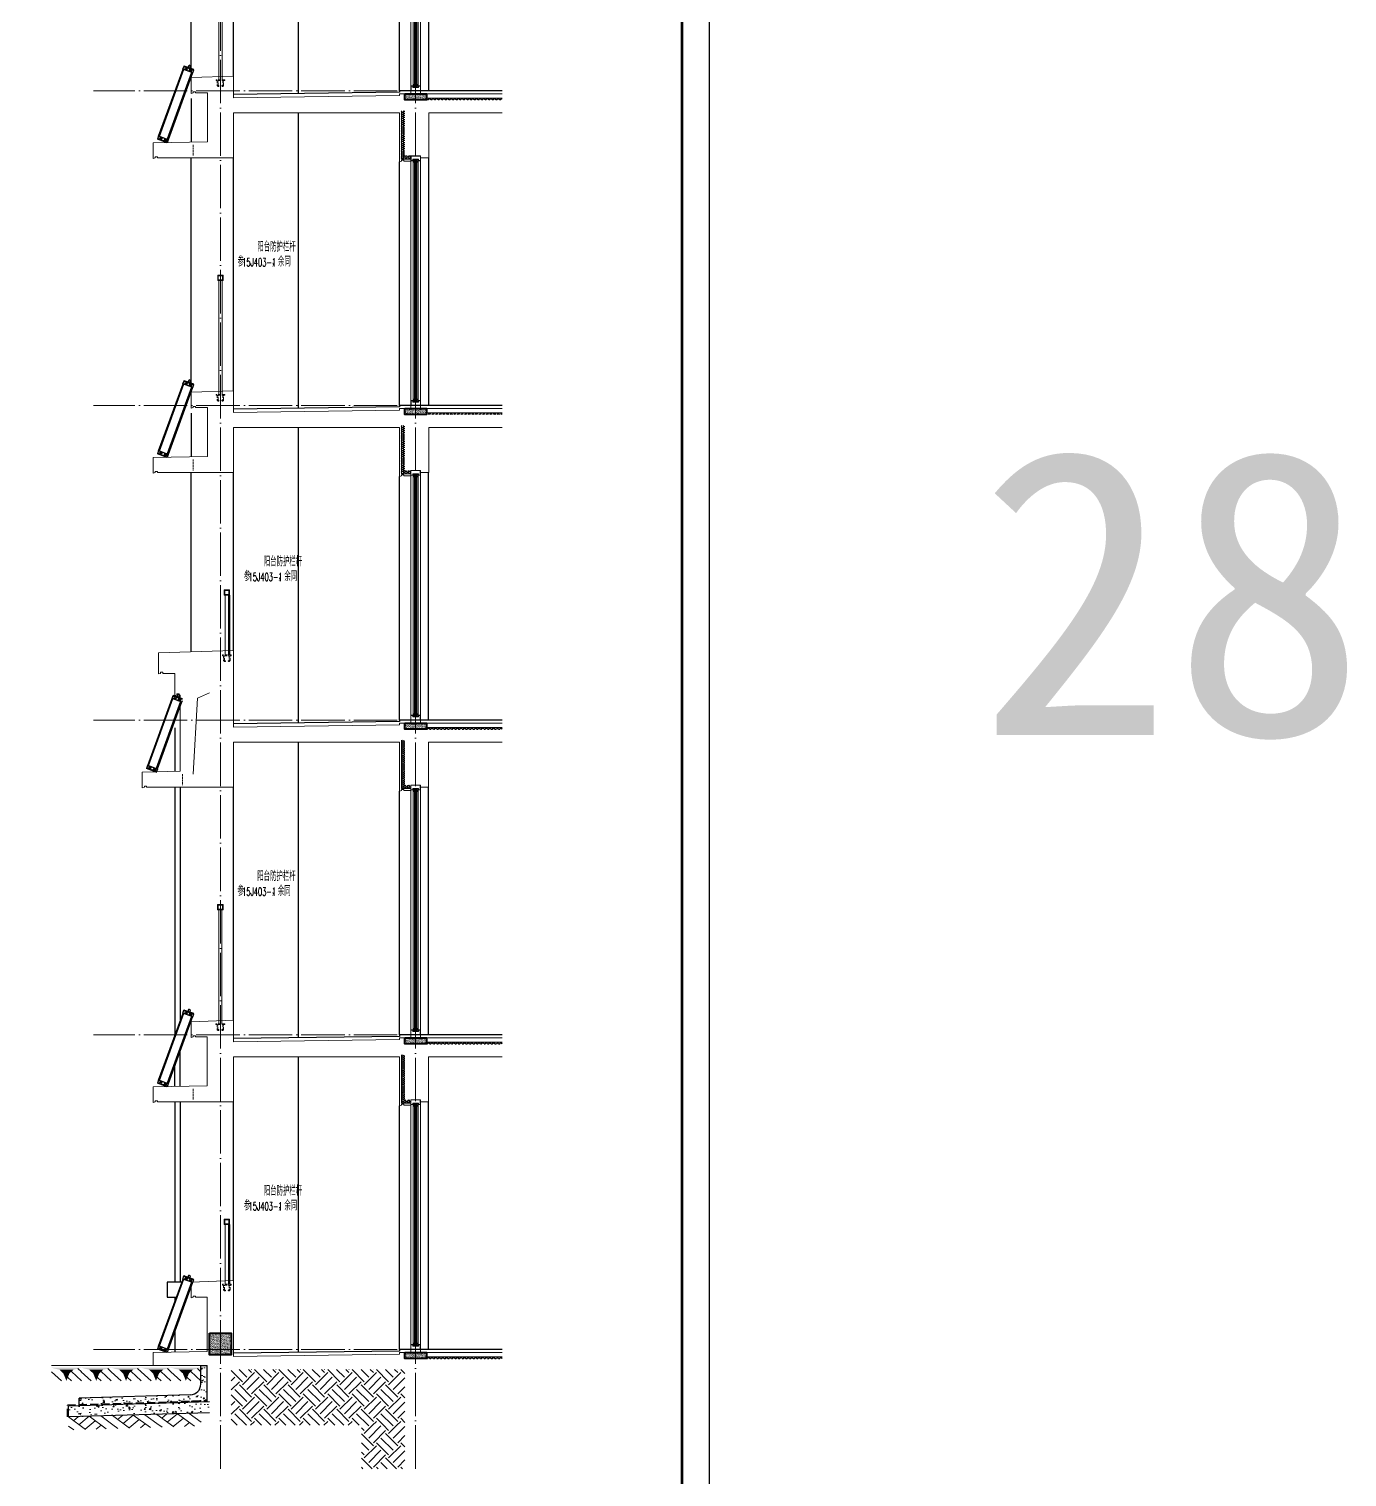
# Model space of a CAD drawing. Extents: x 27938 to 725830, y -209821 to 1628073.
# Drawn here: x 425211 to 437360, y -169626 to -156280 of the extents above; entities that cross this region are included whole.
import ezdxf
from ezdxf.xclip import XClip

# ---------------------------------------------------------------- set-up
doc = ezdxf.new("R2010")
doc.units = 0
doc.header["$LTSCALE"] = 1000
doc.header["$MEASUREMENT"] = 0
doc.header["$XCLIPFRAME"] = 0
doc.linetypes.add('DASH', pattern=[0.35, 0.25, -0.1])
doc.linetypes.add('DOTE', pattern=[2.42, 2, -0.2, 0.02, -0.2])
for name, color, linetype in [('COLUMN', 9, 'Continuous'), ('DIM_SYMB', 3, 'Continuous'), ('PUB_TEXT', 4, 'Continuous'), ('Stair-栏杆', 142, 'Continuous'), ('图框', 140, 'Continuous'), ('实线层', 7, 'Continuous'), ('看线', 251, 'Continuous'), ('立面-看线', 251, 'Continuous')]:
    doc.layers.add(name, color=color, linetype=linetype)
for name, color, linetype, lineweight in [('DOTE', 19, 'DOTE', 9), ('PUB_HATCH', 8, 'Continuous', 9), ('S_WINDOW', 144, 'Continuous', 15), ('WALL', 9, 'Continuous', 40), ('内粉刷', 37, 'Continuous', 9), ('填充', 251, 'Continuous', 5), ('平面-看线', 45, 'Continuous', 15), ('立面-中轮廓线', 213, 'Continuous', 35), ('立面-栏杆', 105, 'Continuous', 15), ('立面-洞口示意', 152, 'Continuous', 13), ('粉刷', 251, 'Continuous', 9), ('细细', 250, 'Continuous', 0)]:
    doc.layers.add(name, color=color, linetype=linetype, lineweight=lineweight)
doc.layers.add('yichutu', color=7, linetype='Continuous', true_color=0xffffff, plot=False)
doc.styles.add('_TCH_DIM', font='SIMPLEX.shx', dxfattribs={"width": 0.7, "bigfont": 'GBCBIG.shx'})
doc.styles.add('C', font='')
doc.styles.get('C').set_extended_font_data('SimHei')
pattern_1 = [(315, (145053.3697, 680712.4302), (-1.76776695, -1.76776695), []), (315, (145054.5482, 680712.4302), (-1.76776695, -1.76776695), [])]
pattern_2 = [(315, (145053.3697, 678374.192), (-1.76776695, -1.76776695), []), (315, (145054.5482, 678374.192), (-1.76776695, -1.76776695), [])]
pattern_3 = [(45, (-438433.9, -42463.2), (0, 224.506403), [158.75, -158.75]), (45, (-438475.99, -42421.1), (0, 224.506403), [158.75, -158.75]), (45, (-438518.08, -42379.01), (0, 224.506403), [158.75, -158.75]), (135, (-438518.08, -42350.95), (-224.506403, 0), [158.75, -158.75]), (135, (-438475.99, -42308.85), (-224.506403, 0), [158.75, -158.75]), (135, (-438433.9, -42266.76), (-224.506403, 0), [158.75, -158.75])]
pattern_4 = [(50, (28072.99, 249033.25), (143.452037, -12.550427), [15, -165]), (355, (28072.99, 249033.25), (-27.750267, 150.438427), [12, -132]), (100.4514, (28084.94, 249032.2), (115.701876, 137.88791), [12.74804, -140.22842]), (46.1842, (28072.99, 249073.25), (213.44821, -33.1038), [22.5, -247.5]), (96.6356, (28090.77, 249070.5), (186.93254, 194.82357), [19.12206, -210.3426]), (351.1842, (28072.99, 249073.25), (186.93239, 194.82372), [18, -198]), (21, (28092.99, 249063.25), (119.38141, -80.52378), [15, -165]), (326, (28092.99, 249063.25), (48.663066, 145.03001), [12, -132]), (71.4514, (28102.93, 249056.54), (168.044526, 64.5061), [12.74804, -140.22842]), (37.5, (28072.986, 249033.25), (2.431971, 66.578771), [0, -130.4, 0, -134, 0, -132.5]), (7.5, (28072.986, 249033.25), (52.613907, 78.882342), [0, -76.4, 0, -127.4, 0, -50.5]), (327.5, (28028.386, 249033.25), (106.764487, -4.510974), [0, -50, 0, -156, 0, -207]), (317.5, (28008.39, 249033.25), (116.637234, 20.020996), [0, -65, 0, -103.6, 0, -147])]

# ---------------------------------------------------------------- blocks, each defined once
blk = doc.blocks.new('GFDDDDRG')
at = {"layer": '图框'}
blk.add_lwpolyline([(923310, -107437), (923310, -159999), (893610, -159999), (893610, -107437)], close=True, dxfattribs=at)
blk.add_lwpolyline([(923310, -107437), (923310, -159999), (893610, -159999), (893610, -107437)], close=True, dxfattribs=at)
at = {"layer": '图框', "const_width": 50}
blk.add_lwpolyline([(894110, -159499), (922810, -159499), (922810, -108687), (894110, -108687)], close=True, dxfattribs=at)
blk = doc.blocks.new('yct-1051-594-26275-14850-25-1002.0')
at = {"layer": 'yichutu', "color": 7, "true_color": 0xffffff}
blk.add_lwpolyline([(0, 0), (0, 14850), (26275, 14850), (26275, 0)], close=True, dxfattribs=at)
blk = doc.blocks.new('A$C01192DFB')
at = {"layer": '实线层', "color": 5}
for p, q in [((-469, -397), (-244, 220)), ((-468, -397), (-243, 220)), ((-243, 220), (-468, -397)), ((-240, 219), (-465, -398)), ((-240, 219), (-464, -398)), ((-166, 192), (-391, -425)), ((-166, 192), (-390, -425)), ((-382, -428), (-157, 189)), ((-157, 189), (-381, -429)), ((-381, -429), (-156, 189)), ((-245, 221), (-235, 249)), ((-245, 221), (-235, 249)), ((-155, 188), (-245, 221)), ((-147, 211), (-237, 244)), ((-147, 212), (-236, 244)), ((-145, 216), (-235, 249)), ((-145, 217), (-235, 249)), ((-235, 249), (-235, 249)), ((-220, 221), (-219, 224)), ((-218, 219), (-220, 221)), ((-219, 214), (-214, 228)), ((-219, 224), (-216, 224)), ((-215, 219), (-218, 219)), ((-216, 224), (-214, 222)), ((-214, 222), (-215, 219)), ((-196, 238), (-203, 238)), ((-177, 228), (-203, 238)), ((-196, 238), (-189, 258)), ((-196, 238), (-181, 233)), ((-174, 252), (-189, 258)), ((-181, 233), (-174, 252)), ((-181, 233), (-177, 228)), ((-179, 200), (-174, 214)), ((-179, 206), (-178, 209)), ((-177, 204), (-179, 206)), ((-178, 209), (-176, 209)), ((-175, 204), (-177, 204)), ((-176, 209), (-174, 207)), ((-174, 207), (-175, 204)), ((-155, 188), (-145, 217)), ((-155, 188), (-145, 216)), ((-145, 216), (-145, 216)), ((-470, -396), (-480, -424)), ((-469, -397), (-480, -425)), ((-380, -429), (-470, -396)), ((-380, -429), (-468, -397)), ((-480, -424), (-480, -424)), ((-390, -457), (-480, -425)), ((-390, -457), (-480, -425)), ((-388, -453), (-478, -420)), ((-389, -453), (-478, -420)), ((-446, -408), (-451, -422)), ((-450, -413), (-451, -415)), ((-451, -415), (-449, -418)), ((-447, -412), (-450, -413)), ((-449, -418), (-447, -417)), ((-446, -414), (-447, -412)), ((-447, -417), (-446, -414)), ((-407, -429), (-408, -431)), ((-408, -431), (-406, -433)), ((-402, -424), (-407, -438)), ((-404, -428), (-407, -429)), ((-406, -433), (-403, -433)), ((-402, -430), (-404, -428)), ((-403, -433), (-402, -430)), ((-380, -429), (-390, -457)), ((-380, -429), (-390, -457)), ((-390, -457), (-390, -457))]:
    blk.add_line(p, q, dxfattribs=at)
for points in [[(-237, 244), (-237, 244), (-237, 244), (-236, 244), (-236, 244)], [(-147, 211), (-147, 212), (-147, 212), (-147, 212), (-147, 212)], [(-478, -420), (-478, -420), (-478, -420), (-478, -420), (-478, -420)], [(-388, -453), (-388, -453), (-388, -453), (-389, -453), (-389, -453)]]:
    blk.add_lwpolyline(points, dxfattribs=at)
for centre, radius in [((-217, 221), 10), ((-217, 221), 9.5), ((-177, 207), 10), ((-177, 207), 9.5), ((-448, -415), 9.5), ((-448, -415), 10), ((-405, -431), 10), ((-405, -431), 9.5)]:
    blk.add_circle(centre, radius, dxfattribs=at)
for centre, start, end in [((-235, 249), 70, 160), ((-145, 216), 340, 70), ((-480, -424), 160, 250), ((-390, -457), 250, 340)]:
    blk.add_arc(centre, 0.5, start, end, dxfattribs=at)
blk = doc.blocks.new('A$C1D9D50FA')
at = {"layer": '立面-栏杆'}
for p, q in [((-15, 0), (-15, 1050)), ((15, 1050), (15, 0))]:
    blk.add_line(p, q, dxfattribs=at)
at = {"layer": '立面-栏杆', "linetype": 'DASH', "ltscale": 0.1}
for p, q in [((40, 0), (-40, 0)), ((-40, 0), (-40, -7)), ((40, -7), (40, 0)), ((-40, -7), (-30, -7)), ((-30, -7), (-30, -51)), ((-22, -7), (22, -7)), ((-22, -51), (-22, -7)), ((-15, -53), (-21, -53)), ((-21, -60), (-15, -60)), ((-13, -57), (-13, -56)), ((13, -56), (13, -57)), ((21, -53), (15, -53)), ((15, -60), (21, -60)), ((22, -7), (22, -51)), ((30, -7), (40, -7)), ((30, -51), (30, -7))]:
    blk.add_line(p, q, dxfattribs=at)
at = {"layer": '立面-栏杆'}
for points in [[(25, 1100), (-25, 1100), (-25, 1050), (25, 1050)], [(19, 1094), (-19, 1094), (-19, 1056), (19, 1056)]]:
    blk.add_lwpolyline(points, close=True, dxfattribs=at)
at = {"layer": '立面-栏杆', "linetype": 'DASH', "ltscale": 0.1}
for centre, major_axis, start_param, end_param in [((-21, -51), (6.36, 6.36), 2.356194, 3.926991), ((-21, -51), (1.27, 1.27), 2.356194, 3.926991), ((-15, -56), (1.91, 1.91), 5.497787, 7.068583), ((-15, -57), (1.91, 1.91), 3.926991, 5.497787), ((15, -56), (1.91, 1.91), 0.785398, 2.356194), ((17, -55), (3.53, 3.53), 2.748894, 3.534292), ((21, -51), (-6.36, 6.36), 2.356194, 3.926991), ((21, -51), (-1.27, 1.27), 2.356194, 3.926991)]:
    blk.add_ellipse(centre, major_axis=major_axis, ratio=1, start_param=start_param, end_param=end_param, dxfattribs=at)
blk = doc.blocks.new('afzdfsregf')
at = {"layer": '细细'}
h = blk.add_hatch(dxfattribs=at)
h.set_pattern_fill('金属', color=256, style=0)
h.set_pattern_definition(pattern_1)
h.paths.add_polyline_path([(221064, 608914), (221044, 608914), (221044, 608927), (220994, 608927), (220994, 608914), (220974, 608914), (220974, 608959), (221064, 608959)])
h.paths.add_polyline_path([(221046, 608929), (221046, 608916), (221062, 608916), (221062, 608957), (220976, 608957), (220976, 608916), (220992, 608916), (220992, 608929)], flags=16)
h = blk.add_hatch(dxfattribs=at)
h.set_pattern_fill('金属', color=256, style=0)
h.set_pattern_definition(pattern_1)
h.paths.add_polyline_path([(220996, 608925), (220996, 608900), (221008, 608900), (221008, 608910), (221029, 608910), (221029, 608900), (221041, 608900), (221041, 608925)])
h.paths.add_polyline_path([(221039, 608923), (221039, 608902), (221031, 608902), (221031, 608912), (221006, 608912), (221006, 608902), (220998, 608902), (220998, 608923)], flags=16)
h = blk.add_hatch(color=256, dxfattribs=at)
edge = h.paths.add_edge_path()
edge.add_line((221023, 608910), (221023, 608898))
edge.add_arc((221019, 608890), 9.44, 61.5175, 118.4825)
edge.add_line((221014, 608898), (221014, 608910))
edge.add_arc((221019, 608919), 9.44, 241.5175, 298.4825)
h = blk.add_hatch(dxfattribs=at)
h.set_pattern_fill('金属', color=256, style=0)
h.set_pattern_definition(pattern_2)
h.paths.add_polyline_path([(221064, 606704), (221044, 606704), (221044, 606690), (220994, 606690), (220994, 606704), (220974, 606704), (220974, 606659), (221064, 606659)])
h.paths.add_polyline_path([(221046, 606688), (221046, 606702), (221062, 606702), (221062, 606661), (220976, 606661), (220976, 606702), (220992, 606702), (220992, 606688)], flags=16)
h = blk.add_hatch(dxfattribs=at)
h.set_pattern_fill('金属', color=256, style=0)
h.set_pattern_definition(pattern_2)
h.paths.add_polyline_path([(220996, 606692), (220996, 606717), (221008, 606717), (221008, 606707), (221029, 606707), (221029, 606717), (221041, 606717), (221041, 606692)])
h.paths.add_polyline_path([(221039, 606694), (221039, 606715), (221031, 606715), (221031, 606705), (221006, 606705), (221006, 606715), (220998, 606715), (220998, 606694)], flags=16)
h = blk.add_hatch(color=256, dxfattribs=at)
edge = h.paths.add_edge_path()
edge.add_line((221023, 606707), (221023, 606719))
edge.add_arc((221019, 606728), 9.44, 241.5175, 298.4825, ccw=False)
edge.add_line((221014, 606719), (221014, 606707))
edge.add_arc((221019, 606699), 9.44, 61.5175, 118.4825, ccw=False)
at = {"layer": 'S_WINDOW'}
for p, q in [((220974, 606704), (220974, 608914)), ((220996, 606717), (220996, 608900)), ((221041, 606717), (221041, 608900)), ((221064, 606704), (221064, 608914))]:
    blk.add_line(p, q, dxfattribs=at)
for points in [[(220974, 608959), (220974, 608914), (220994, 608914), (220994, 608927), (221044, 608927), (221044, 608914), (221064, 608914), (221064, 608959)], [(220976, 608957), (220976, 608916), (220992, 608916), (220992, 608929), (221046, 608929), (221046, 608916), (221062, 608916), (221062, 608957)], [(220996, 608925), (220996, 608900), (221008, 608900), (221008, 608910), (221029, 608910), (221029, 608900), (221041, 608900), (221041, 608925)], [(220998, 608923), (220998, 608902), (221006, 608902), (221006, 608912), (221031, 608912), (221031, 608902), (221039, 608902), (221039, 608923)], [(220974, 606659), (220974, 606704), (220994, 606704), (220994, 606690), (221044, 606690), (221044, 606704), (221064, 606704), (221064, 606659)], [(220976, 606661), (220976, 606702), (220992, 606702), (220992, 606688), (221046, 606688), (221046, 606702), (221062, 606702), (221062, 606661)], [(220996, 606692), (220996, 606717), (221008, 606717), (221008, 606707), (221029, 606707), (221029, 606717), (221041, 606717), (221041, 606692)], [(220998, 606694), (220998, 606715), (221006, 606715), (221006, 606705), (221031, 606705), (221031, 606715), (221039, 606715), (221039, 606694)]]:
    blk.add_lwpolyline(points, close=True, dxfattribs=at)
at = {"layer": '细细'}
for points in [[(221008, 608900), (221008, 606717)], [(221014, 606719), (221014, 608910)], [(221023, 606719), (221023, 608910)], [(221029, 608900), (221029, 606717)]]:
    blk.add_lwpolyline(points, dxfattribs=at)
for points in [[(221023, 608910), (221023, 608898, 0.253805), (221014, 608898), (221014, 608910, 0.253805)], [(221023, 606707), (221023, 606719, -0.253805), (221014, 606719), (221014, 606707, -0.253805)]]:
    blk.add_lwpolyline(points, format="xyb", close=True, dxfattribs=at)
blk = doc.blocks.new('A$C569B46DE')
at = {"layer": 'PUB_TEXT', "style": '_TCH_DIM'}
for s, height, width, p in [('阳台防护栏杆', 84.4, 0.7, (315, 217)), ('参', 84.4, 0.7, (133, 81)), ('15J403-1', 74.4, 0.494118, (176, 81)), ('，余同', 84.4, 0.7, (446, 81))]:
    blk.add_text(s, height=height, dxfattribs=dict(at, width=width)).set_placement(p)
blk = doc.blocks.new('GDGDGDRGRDGDR')
at = {"layer": '立面-看线'}
h = blk.add_hatch(dxfattribs=at)
h.set_pattern_fill('碎沙', color=256, scale=4)
h.set_pattern_definition([(37.5, (72954.267, -499833.035), (-0.32000626, 9.78826475), [0, -7.7216, 0, -8.636, 0, -8.255]), (7.5, (72954.267, -499833.035), (8.99046566, 14.33650201), [0, -4.1656, 0, -6.9596, 0, -2.667]), (327.5, (72948.0185, -499833.035), (15.819847405, 0.02874369), [0, -2.54, 0, -9.144, 0, -11.938]), (317.5, (72948.019, -499833.035), (15.27112905, 4.45858647), [0, -1.27, 0, -5.9944, 0, -6.858])])
h.paths.add_polyline_path([(874008, -114471), (874208, -114471), (874208, -114416), (874008, -114416)])
h = blk.add_hatch(dxfattribs=at)
h.set_pattern_fill('HONEY', color=256, scale=7)
h.set_pattern_definition([(0, (72854.267, -499833.035), (16.66875, 9.623705), [11.1125, -22.225]), (120, (72854.267, -499833.035), (-16.66874801, 9.62370845), [11.1125, -22.225]), (60, (72854.267, -499833.035), (1.99e-06, 19.24741345), [-22.225, 11.1125])])
h.paths.add_polyline_path([(874906, -114456), (874208, -114456), (874208, -114471), (874906, -114471)])
h = blk.add_hatch(dxfattribs=at)
h.set_pattern_fill('HONEY', color=256, scale=7)
h.set_pattern_definition([(0, (72954.267, -499833.035), (16.66875, 9.623705), [11.1125, -22.225]), (120, (72954.267, -499833.035), (-16.66874801, 9.62370845), [11.1125, -22.225]), (60, (72954.267, -499833.035), (1.99e-06, 19.24741345), [-22.225, 11.1125])])
h.paths.add_polyline_path([(873978, -114571), (874008, -114571), (874008, -114986), (874063, -114986), (874063, -115016), (873978, -115016)])
at = {"layer": 'PUB_HATCH', "color": 215, "true_color": 0xa953a0}
blk.add_line((874208, -114456), (874906, -114456), dxfattribs=at)
blk.add_lwpolyline([(873978, -114571), (873978, -115016), (874063, -115016)], dxfattribs=at)
at = {"layer": 'S_WINDOW'}
blk.add_lwpolyline([(874063, -114386), (874153, -114386), (874153, -114416), (874063, -114416)], close=True, dxfattribs=at)
at = {"layer": 'WALL'}
blk.add_lwpolyline([(874008, -114416), (874208, -114416), (874208, -114471), (874008, -114471)], close=True, dxfattribs=at)
at = {"layer": '内粉刷'}
for points in [[(872428, -114451), (872428, -114251), (872038, -114266), (872038, -114406)], [(872078, -114406), (872188, -114406), (872188, -114856), (871688, -114866)], [(872078, -114406), (872078, -114396), (872058, -114396), (872058, -114406), (872038, -114411), (872038, -114406)], [(874906, -114416), (873958, -114416), (873958, -114431), (872428, -114451)], [(871728, -115006), (872428, -115006), (872428, -114591), (873958, -114591), (873958, -115036)], [(874153, -115006), (874228, -115006), (874228, -114591), (874906, -114591)], [(871688, -115006), (871688, -114866)], [(871728, -115006), (871728, -114996), (871708, -114996), (871708, -115006), (871688, -115011), (871688, -115006)], [(873998, -115036), (873998, -115026), (873978, -115026), (873978, -115036), (873958, -115041), (873958, -115036)], [(873998, -115036), (874063, -115036)]]:
    blk.add_lwpolyline(points, dxfattribs=at)
at = {"layer": '平面-看线', "color": 6, "linetype": 'DASH', "ltscale": 0.07}
blk.add_line((872058, -114886), (872058, -114986), dxfattribs=at)
at = {"layer": '看线', "color": 252}
blk.add_line((873028, -114413), (873028, -111691), dxfattribs=at)
at = {"layer": '看线'}
for p, q in [((872038, -114183), (872038, -112106)), ((872428, -114251), (872428, -112106)), ((873958, -114386), (873958, -112141)), ((874228, -114386), (874228, -112106)), ((872038, -114459), (872038, -114859))]:
    blk.add_line(p, q, dxfattribs=at)
at = {"layer": '看线', "color": 32}
blk.add_lwpolyline([(874906, -114386), (873958, -114386), (873958, -114401), (872428, -114421)], dxfattribs=at)
for name, p in [('afzdfsregf', (653089, -721045)), ('A$C569B46DE', (872333, -113186)), ('A$C1D9D50FA', (872308, -114286)), ('A$C01192DFB', (872208, -114409))]:
    blk.add_blockref(name, p)
blk = doc.blocks.new('A$C3A5F60BE')
at = {"layer": 'Stair-栏杆'}
h = blk.add_hatch(dxfattribs=at)
h.set_pattern_fill('水域', color=5, scale=5)
h.set_pattern_definition([(0, (-542648.838, -108936.119), (0, 10.23622015), [1.2795276, -8.956693]), (26.5650512, (-542647.5587, -108936.119), (10.236220737, 9.4e-08), [1.4305551, -21.458329]), (333.4349488, (-542639.8815, -108935.479), (10.23622078, -4e-09), [1.4305551, -21.458329]), (45, (-542646.279, -108935.479), (0, 10.2362206), [1.80952525, -12.666676]), (135, (-542639.8815, -108935.479), (-10.2362206, 1e-15), [1.80952525, -12.666676]), (26.5650512, (-542644.9996, -108934.1997), (10.236220737, 9.4e-08), [1.4305551, -21.458329]), (333.4349488, (-542642.4406, -108933.56), (10.23622078, -4e-09), [1.4305551, -21.458329]), (0, (-542643.72, -108933.56), (0, 10.23622015), [1.2795276, -8.956693])])
h.paths.add_polyline_path([(15, 0), (25, 0), (25, 550), (15, 550)])
at = {"layer": 'Stair-栏杆', "color": 5}
blk.add_lwpolyline([(25, 550), (25, 550), (25, 0), (25, 0)], close=True, dxfattribs=at)
at = {"layer": '立面-栏杆'}
for p, q in [((-15, 0), (-15, 550)), ((15, 550), (15, 0))]:
    blk.add_line(p, q, dxfattribs=at)
at = {"layer": '立面-栏杆', "linetype": 'DASH', "ltscale": 0.1}
for p, q in [((40, 0), (-40, 0)), ((-40, 0), (-40, -7)), ((40, -7), (40, 0)), ((-40, -7), (-30, -7)), ((-30, -7), (-30, -51)), ((-22, -7), (22, -7)), ((-22, -51), (-22, -7)), ((-15, -53), (-21, -53)), ((-21, -60), (-15, -60)), ((-13, -57), (-13, -56)), ((13, -56), (13, -57)), ((21, -53), (15, -53)), ((15, -60), (21, -60)), ((22, -7), (22, -51)), ((30, -7), (40, -7)), ((30, -51), (30, -7))]:
    blk.add_line(p, q, dxfattribs=at)
at = {"layer": '立面-栏杆'}
for points in [[(25, 600), (-25, 600), (-25, 550), (25, 550)], [(19, 594), (-19, 594), (-19, 556), (19, 556)]]:
    blk.add_lwpolyline(points, close=True, dxfattribs=at)
at = {"layer": '立面-栏杆', "linetype": 'DASH', "ltscale": 0.1}
for centre, major_axis, start_param, end_param in [((-21, -51), (6.36, 6.36), 2.356194, 3.926991), ((-21, -51), (1.27, 1.27), 2.356194, 3.926991), ((-15, -56), (1.91, 1.91), 5.497787, 7.068583), ((-15, -57), (1.91, 1.91), 3.926991, 5.497787), ((15, -56), (1.91, 1.91), 0.785398, 2.356194), ((17, -55), (3.53, 3.53), 2.748894, 3.534292), ((21, -51), (-6.36, 6.36), 2.356194, 3.926991), ((21, -51), (-1.27, 1.27), 2.356194, 3.926991)]:
    blk.add_ellipse(centre, major_axis=major_axis, ratio=1, start_param=start_param, end_param=end_param, dxfattribs=at)
blk = doc.blocks.new('$LinePat$素土夯实')
at = {"color": 0}
for p, q in [((0, -210), (210, 0)), ((120, -300), (420, 0)), ((420, 0), (608, -188)), ((495, -300), (795, 0)), ((615, 0), (705, -90)), ((210, -210), (300, -300)), ((315, -105), (502, -293)), ((705, -300), (795, -210))]:
    blk.add_line(p, q, dxfattribs=at)
blk = doc.blocks.new('$LinePat$自然土壤')
at = {"color": 0}
for p, q in [((0, -90), (71, -19)), ((0, -300), (211, -89)), ((210, -300), (286, -224)), ((420, -300), (630, -90))]:
    blk.add_line(p, q, dxfattribs=at)
for points in [[(0, 0), (630, 0), (168, -45), (462, -45)], [(168, -45), (462, -45), (252, -132), (378, -132)], [(252, -132), (378, -132), (315, -300)]]:
    blk.add_solid(points, dxfattribs=at)
blk = doc.blocks.new('sanshui')
at = {"layer": '粉刷'}
h = blk.add_hatch(dxfattribs=at)
h.set_pattern_fill('混凝土', color=256, scale=20)
h.set_pattern_definition(pattern_4)
edge = h.paths.add_edge_path()
edge.add_line((346318, 427330), (346258, 427330))
edge.add_line((346258, 427330), (346258, 427160))
edge.add_arc((346158, 427160), 100, 271.7184, 360, ccw=False)
edge.add_line((346161, 427060), (345138, 427030))
edge.add_line((345138, 427030), (345138, 426970))
edge.add_line((345138, 426970), (346318, 427005))
edge.add_line((346318, 427005), (346318, 427330))
h = blk.add_hatch(dxfattribs=at)
h.set_pattern_fill('混凝土', color=256, scale=20)
h.set_pattern_definition(pattern_4)
h.paths.add_polyline_path([(346338, 426896), (346338, 426996), (345038, 426957), (345038, 426857)])
at = {"layer": 'COLUMN'}
for p, q in [((346258, 427330), (346318, 427330)), ((346258, 427160), (346258, 427330)), ((346318, 426995), (346318, 427330)), ((346161, 427060), (345138, 427030)), ((346338, 426996), (345038, 426957)), ((345038, 426857), (345038, 426957)), ((345138, 426960), (345138, 427030)), ((346338, 426896), (345038, 426857))]:
    blk.add_line(p, q, dxfattribs=at)
blk.add_arc((346158, 427160), 100, 271.7184, 0, dxfattribs=at)
at = {"layer": '立面-中轮廓线', "linetype": 'DASH', "ltscale": 0.3}
blk.add_lwpolyline([(345028, 426857), (345028, 426966), (346318, 427005)], dxfattribs=at)
at = {"layer": '粉刷'}
blk.add_line((344881, 427330), (346258, 427330), dxfattribs=at)
at = {"layer": '粉刷', "yscale": 0.4, "zscale": 0.4}
for name, p, xscale, rotation in [('$LinePat$自然土壤', (345157, 427310), -0.4369306507241237, 359.9999999999903), ('$LinePat$自然土壤', (345432, 427310), -0.4369306507241237, 359.9999999999903), ('$LinePat$自然土壤', (345707, 427310), -0.4369306507241237, 359.9999999999903), ('$LinePat$自然土壤', (345983, 427310), -0.4369306507241237, 359.9999999999903), ('$LinePat$自然土壤', (346258, 427310), -0.4369306507241237, 359.9999999999903), ('$LinePat$素土夯实', (345444, 426869), -0.5117605352322558, 1.718358001643932), ('$LinePat$素土夯实', (345851, 426881), -0.5117605352322558, 1.718358001643932), ('$LinePat$素土夯实', (346258, 426893), -0.5117605352322558, 1.718358001643932)]:
    blk.add_blockref(name, p, dxfattribs=dict(at, xscale=xscale, rotation=rotation))

msp = doc.modelspace()

# ---------------------------------------------------------------- hatches: boundary and pattern name
at = {"layer": '填充'}
h = msp.add_hatch(dxfattribs=at)
h.set_pattern_fill('EARTH', color=250, scale=50, angle=45, style=0)
h.set_pattern_definition(pattern_3)
h.paths.add_polyline_path([(427075.2, -169149.3), (428675.2, -169149.3), (428675.2, -168634.3), (427075.2, -168634.3)])
h = msp.add_hatch(dxfattribs=at)
h.set_pattern_fill('EARTH', color=250, scale=50, angle=45, style=0)
h.set_pattern_definition(pattern_3)
h.paths.add_polyline_path([(428675.2, -169149.3), (428275.2, -169149.3), (428275.2, -169549.5), (428675.2, -169549.5)])
at = {"layer": '立面-看线'}
h = msp.add_hatch(dxfattribs=at)
h.set_pattern_fill('碎沙', color=256, scale=4)
h.set_pattern_definition([(37.5, (-372378.0585, -548096.2345), (-0.32000626, 9.78826475), [0, -7.7216, 0, -8.636, 0, -8.255]), (7.5, (-372378.058, -548096.235), (8.99046566, 14.33650201), [0, -4.1656, 0, -6.9596, 0, -2.667]), (327.5, (-372384.307, -548096.2345), (15.819847405, 0.02874369), [0, -2.54, 0, -9.144, 0, -11.938]), (317.5, (-372384.307, -548096.235), (15.27112905, 4.45858647), [0, -1.27, 0, -5.9944, 0, -6.858])])
h.paths.add_polyline_path([(428675.2, -162734.3), (428875.2, -162734.3), (428875.2, -162679.3), (428675.2, -162679.3)])
h = msp.add_hatch(dxfattribs=at)
h.set_pattern_fill('HONEY', color=256, scale=7)
h.set_pattern_definition([(0, (-372478.0585, -548096.2345), (16.66875, 9.623705), [11.1125, -22.225]), (120, (-372478.0585, -548096.2345), (-16.66874801, 9.62370845), [11.1125, -22.225]), (60, (-372478.0585, -548096.2345), (1.99e-06, 19.24741345), [-22.225, 11.1125])])
h.paths.add_polyline_path([(429573.7, -162719.3), (428875.2, -162719.3), (428875.2, -162734.3), (429573.7, -162734.3)])
h = msp.add_hatch(dxfattribs=at)
h.set_pattern_fill('HONEY', color=256, scale=7)
h.set_pattern_definition([(0, (-372378.0585, -548096.2345), (16.66875, 9.623705), [11.1125, -22.225]), (120, (-372378.0585, -548096.2345), (-16.66874801, 9.62370845), [11.1125, -22.225]), (60, (-372378.0585, -548096.2345), (1.99e-06, 19.24741345), [-22.225, 11.1125])])
h.paths.add_polyline_path([(428645.2, -162834.3), (428675.2, -162834.3), (428675.2, -163249.3), (428730.2, -163249.3), (428730.2, -163279.3), (428645.2, -163279.3)])
h = msp.add_hatch(dxfattribs=at)
h.set_pattern_fill('碎沙', color=256, scale=4)
h.set_pattern_definition([(37.5, (-372378.0585, -550996.2345), (-0.32000626, 9.78826475), [0, -7.7216, 0, -8.636, 0, -8.255]), (7.5, (-372378.058, -550996.235), (8.99046566, 14.33650201), [0, -4.1656, 0, -6.9596, 0, -2.667]), (327.5, (-372384.307, -550996.2345), (15.819847405, 0.02874369), [0, -2.54, 0, -9.144, 0, -11.938]), (317.5, (-372384.307, -550996.235), (15.27112905, 4.45858647), [0, -1.27, 0, -5.9944, 0, -6.858])])
h.paths.add_polyline_path([(428675.2, -165634.3), (428875.2, -165634.3), (428875.2, -165579.3), (428675.2, -165579.3)])
h = msp.add_hatch(dxfattribs=at)
h.set_pattern_fill('HONEY', color=256, scale=7)
h.set_pattern_definition([(0, (-372378.0585, -550996.2345), (16.66875, 9.623705), [11.1125, -22.225]), (120, (-372378.0585, -550996.2345), (-16.66874801, 9.62370845), [11.1125, -22.225]), (60, (-372378.0585, -550996.2345), (1.99e-06, 19.24741345), [-22.225, 11.1125])])
h.paths.add_polyline_path([(428645.2, -165734.3), (428675.2, -165734.3), (428675.2, -166149.3), (428730.2, -166149.3), (428730.2, -166179.3), (428645.2, -166179.3)])
h = msp.add_hatch(dxfattribs=at)
h.set_pattern_fill('HONEY', color=256, scale=7)
h.set_pattern_definition([(0, (-372478.0585, -550996.2345), (16.66875, 9.623705), [11.1125, -22.225]), (120, (-372478.0585, -550996.2345), (-16.66874801, 9.62370845), [11.1125, -22.225]), (60, (-372478.0585, -550996.2345), (1.99e-06, 19.24741345), [-22.225, 11.1125])])
h.paths.add_polyline_path([(429573.7, -165619.3), (428875.2, -165619.3), (428875.2, -165634.3), (429573.7, -165634.3)])
h = msp.add_hatch(dxfattribs=at)
h.set_pattern_fill('碎沙', color=256, scale=4)
h.set_pattern_definition([(37.5, (-374178.0585, -553861.2345), (-0.32000626, 9.78826475), [0, -7.7216, 0, -8.636, 0, -8.255]), (7.5, (-374178.058, -553861.235), (8.99046566, 14.33650201), [0, -4.1656, 0, -6.9596, 0, -2.667]), (327.5, (-374184.307, -553861.2345), (15.819847405, 0.02874369), [0, -2.54, 0, -9.144, 0, -11.938]), (317.5, (-374184.307, -553861.235), (15.27112905, 4.45858647), [0, -1.27, 0, -5.9944, 0, -6.858])])
h.paths.add_polyline_path([(426875.2, -168499.3), (427075.2, -168499.3), (427075.2, -168299.3), (426875.2, -168299.3)])
h = msp.add_hatch(dxfattribs=at)
h.set_pattern_fill('碎沙', color=256, scale=4)
h.set_pattern_definition([(37.5, (-372378.0585, -553896.2345), (-0.32000626, 9.78826475), [0, -7.7216, 0, -8.636, 0, -8.255]), (7.5, (-372378.058, -553896.235), (8.99046566, 14.33650201), [0, -4.1656, 0, -6.9596, 0, -2.667]), (327.5, (-372384.307, -553896.2345), (15.819847405, 0.02874369), [0, -2.54, 0, -9.144, 0, -11.938]), (317.5, (-372384.307, -553896.235), (15.27112905, 4.45858647), [0, -1.27, 0, -5.9944, 0, -6.858])])
h.paths.add_polyline_path([(428675.2, -168534.3), (428875.2, -168534.3), (428875.2, -168479.3), (428675.2, -168479.3)])
h = msp.add_hatch(dxfattribs=at)
h.set_pattern_fill('HONEY', color=256, scale=7)
h.set_pattern_definition([(0, (-372478.0585, -553896.2345), (16.66875, 9.623705), [11.1125, -22.225]), (120, (-372478.0585, -553896.2345), (-16.66874801, 9.62370845), [11.1125, -22.225]), (60, (-372478.0585, -553896.2345), (1.99e-06, 19.24741345), [-22.225, 11.1125])])
h.paths.add_polyline_path([(429573.7, -168519.3), (428875.2, -168519.3), (428875.2, -168534.3), (429573.7, -168534.3)])

# ---------------------------------------------------------------- linework, layer by layer
at = {"layer": 'DOTE', "linetype": 'DOTE', "ltscale": 0.2}
for p, q in [((426975.2, -169549.3), (426975.2, -149949.3)), ((428775.2, -169549.3), (428775.2, -149949.3)), ((429573.7, -156849.3), (425805, -156849.3)), ((429573.7, -159749.3), (425805, -159749.3)), ((429573.7, -162649.3), (425805, -162649.3)), ((429573.7, -165549.3), (425805, -165549.3)), ((429573.7, -168449.3), (425805, -168449.3))]:
    msp.add_line(p, q, dxfattribs=at)
at = {"layer": 'PUB_HATCH', "color": 215, "true_color": 0xa953a0}
for p, q in [((428875.2, -162719.3), (429573.7, -162719.3)), ((428875.2, -165619.3), (429573.7, -165619.3)), ((428875.2, -168519.3), (429573.7, -168519.3))]:
    msp.add_line(p, q, dxfattribs=at)
for points in [[(428645.2, -162834.3), (428645.2, -163279.3), (428730.2, -163279.3)], [(428645.2, -165734.3), (428645.2, -166179.3), (428730.2, -166179.3)]]:
    msp.add_lwpolyline(points, dxfattribs=at)
at = {"layer": 'S_WINDOW'}
for points in [[(428730.2, -162649.3), (428820.2, -162649.3), (428820.2, -162679.3), (428730.2, -162679.3)], [(428730.2, -165549.3), (428820.2, -165549.3), (428820.2, -165579.3), (428730.2, -165579.3)], [(428730.2, -168449.3), (428820.2, -168449.3), (428820.2, -168479.3), (428730.2, -168479.3)]]:
    msp.add_lwpolyline(points, close=True, dxfattribs=at)
at = {"layer": 'WALL'}
for points in [[(428675.2, -162679.3), (428875.2, -162679.3), (428875.2, -162734.3), (428675.2, -162734.3)], [(428675.2, -165579.3), (428875.2, -165579.3), (428875.2, -165634.3), (428675.2, -165634.3)], [(426875.2, -168299.3), (427075.2, -168299.3), (427075.2, -168499.3), (426875.2, -168499.3)], [(428675.2, -168479.3), (428875.2, -168479.3), (428875.2, -168534.3), (428675.2, -168534.3)]]:
    msp.add_lwpolyline(points, close=True, dxfattribs=at)
at = {"layer": '内粉刷'}
msp.add_line((426255.2, -163129.3), (426605.2, -163119.3), dxfattribs=at)
for points in [[(427095.2, -162714.3), (427095.2, -162009.2), (426405.2, -162029.2), (426405.2, -162219.2)], [(426445.2, -162219.2), (426445.2, -162209.2), (426425.2, -162209.2), (426425.2, -162219.2), (426405.2, -162224.2), (426405.2, -162219.2)], [(426445.2, -162219.2), (426555.2, -162219.2), (426555.2, -162419.2)], [(426595.2, -162419.2), (426595.2, -162409.2), (426575.2, -162409.2), (426575.2, -162419.2), (426555.2, -162424.2), (426555.2, -162419.2)], [(426595.2, -162419.2), (426605.2, -162419.2), (426605.2, -163119.3)], [(429573.7, -162679.3), (428625.2, -162679.3), (428625.2, -162694.3), (427095.2, -162714.3)], [(426295.2, -163269.3), (427095.2, -163269.3), (427095.2, -162854.3), (428625.2, -162854.3), (428625.2, -163299.3)], [(428820.2, -163269.3), (428895.2, -163269.3), (428895.2, -162854.3), (429573.7, -162854.3)], [(426255.2, -163269.3), (426255.2, -163129.3)], [(426295.2, -163269.3), (426295.2, -163259.3), (426275.2, -163259.3), (426275.2, -163269.3), (426255.2, -163274.3), (426255.2, -163269.3)], [(428665.2, -163299.3), (428665.2, -163289.3), (428645.2, -163289.3), (428645.2, -163299.3), (428625.2, -163304.3), (428625.2, -163299.3)], [(428665.2, -163299.3), (428730.2, -163299.3)], [(427095.2, -165614.3), (427095.2, -165414.3), (426705.2, -165429.3), (426705.2, -165569.3)], [(426745.2, -165569.3), (426855.2, -165569.3), (426855.2, -166019.3), (426355.2, -166029.3)], [(426745.2, -165569.3), (426745.2, -165559.3), (426725.2, -165559.3), (426725.2, -165569.3), (426705.2, -165574.3), (426705.2, -165569.3)], [(429573.7, -165579.3), (428625.2, -165579.3), (428625.2, -165594.3), (427095.2, -165614.3)], [(426395.2, -166169.3), (427095.2, -166169.3), (427095.2, -165754.3), (428625.2, -165754.3), (428625.2, -166199.3)], [(428820.2, -166169.3), (428895.2, -166169.3), (428895.2, -165754.3), (429573.7, -165754.3)], [(426355.2, -166169.3), (426355.2, -166029.3)], [(426395.2, -166169.3), (426395.2, -166159.3), (426375.2, -166159.3), (426375.2, -166169.3), (426355.2, -166174.3), (426355.2, -166169.3)], [(428665.2, -166199.3), (428665.2, -166189.3), (428645.2, -166189.3), (428645.2, -166199.3), (428625.2, -166204.3), (428625.2, -166199.3)], [(428665.2, -166199.3), (428730.2, -166199.3)], [(427095.2, -168514.3), (427095.2, -167814.3), (426705.2, -167829.3), (426705.2, -167969.3)], [(426745.2, -167969.3), (426855.2, -167969.3), (426855.2, -168469.3), (426355.2, -168479.3)], [(426745.2, -167969.3), (426745.2, -167959.3), (426725.2, -167959.3), (426725.2, -167969.3), (426705.2, -167974.3), (426705.2, -167969.3)], [(426355.2, -168599.3), (426355.2, -168479.3)], [(429573.7, -168479.3), (428625.2, -168479.3), (428625.2, -168494.3), (427095.2, -168514.3)]]:
    msp.add_lwpolyline(points, dxfattribs=at)
at = {"layer": '平面-看线', "color": 6, "linetype": 'DASH', "ltscale": 0.07}
for p, q in [((426625.2, -163149.3), (426625.2, -163249.3)), ((426725.2, -166049.3), (426725.2, -166149.3))]:
    msp.add_line(p, q, dxfattribs=at)
at = {"layer": '看线', "color": 252}
for p, q in [((427695.2, -162676.4), (427695.2, -159954.3)), ((426555.2, -162721.8), (426555.2, -163120.7)), ((427695.2, -165576.4), (427695.2, -162854.3)), ((426555.2, -163269.3), (426555.2, -165560.8)), ((426605.2, -163269.3), (426605.2, -165423.5)), ((426605.2, -166024.3), (426605.2, -165695.4)), ((426555.2, -166025.3), (426555.2, -165832.8)), ((427695.2, -168476.4), (427695.2, -165754.3)), ((426555.2, -166169.3), (426555.2, -167829.3)), ((426605.2, -166169.3), (426605.2, -167829.3))]:
    msp.add_line(p, q, dxfattribs=at)
at = {"layer": '看线'}
for p, q in [((426705.2, -162020.5), (426705.2, -160369.3)), ((427095.2, -162009.2), (427095.2, -160369.3)), ((428625.2, -162649.3), (428625.2, -160404.3)), ((428895.2, -162649.3), (428895.2, -160369.3)), ((427095.2, -165414.3), (427095.2, -163269.3)), ((428625.2, -165549.3), (428625.2, -163304.3)), ((428895.2, -165549.3), (428895.2, -163269.3)), ((427095.2, -167814.3), (427095.2, -166169.3)), ((428625.2, -168449.3), (428625.2, -166204.3)), ((428895.2, -168449.3), (428895.2, -166169.3))]:
    msp.add_line(p, q, dxfattribs=at)
at = {"layer": '看线', "color": 32}
for points in [[(429573.7, -162649.3), (428625.2, -162649.3), (428625.2, -162664.3), (427095.2, -162684.3)], [(429573.7, -165549.3), (428625.2, -165549.3), (428625.2, -165564.3), (427095.2, -165584.3)], [(429573.7, -168449.3), (428625.2, -168449.3), (428625.2, -168464.3), (427095.2, -168484.3)]]:
    msp.add_lwpolyline(points, dxfattribs=at)
at = {"layer": '看线', "color": 252}
for points in [[(426621.3, -167829.3), (426485.2, -167829.3), (426485.2, -167969.3), (426570.3, -167969.3)], [(426555.2, -167969.3), (426555.2, -168010.8)], [(426555.2, -168282.8), (426555.2, -168475.3)]]:
    msp.add_lwpolyline(points, dxfattribs=at)
at = {"layer": '立面-洞口示意'}
msp.add_lwpolyline([(426725.2, -163149.2), (426766.2, -162447.2), (426875.2, -162399.2)], dxfattribs=at)

# ---------------------------------------------------------------- block references
at = {"xscale": 0.5, "yscale": 0.5, "zscale": 0.5}
msp.add_blockref('GFDDDDRG', (-30174.4, -93716.5), dxfattribs=at)
for name, p in [('GDGDGDRGRDGDR', (-445332.3, -42463.2)), ('GDGDGDRGRDGDR', (-445332.3, -45363.2)), ('afzdfsregf', (207756.4, -769308)), ('A$C569B46DE', (427060.2, -161449.3)), ('A$C3A5F60BE', (427035.2, -162049.2)), ('afzdfsregf', (207756.4, -772208)), ('A$C569B46DE', (427000.2, -164349.3)), ('A$C1D9D50FA', (426975.2, -165449.3)), ('A$C01192DFB', (426875.2, -165572)), ('afzdfsregf', (207756.4, -775108)), ('A$C569B46DE', (427060.2, -167249.3)), ('A$C3A5F60BE', (427035.2, -167849.2)), ('A$C01192DFB', (426875.2, -168022)), ('sanshui', (80537.1, -595928.9))]:
    msp.add_blockref(name, p)
ref = msp.add_blockref('A$C01192DFB', (426775.2, -162672))
XClip(ref).set_block_clipping_path([(-499.9999972109, -477.2523620249), (-149.9999999827, 272.7850539306)])
at = {"layer": 'yichutu', "rotation": 270}
msp.add_blockref('yct-1051-594-26275-14850-25-1002.0', (416630.5, -147435), dxfattribs=at)

# ---------------------------------------------------------------- texts
at = {"layer": 'DIM_SYMB', "color": 6, "style": 'C'}
msp.add_text('28', height=2628.69, dxfattribs=at).set_placement((433962.6, -162787.9))

doc.saveas('drawing.dxf')
